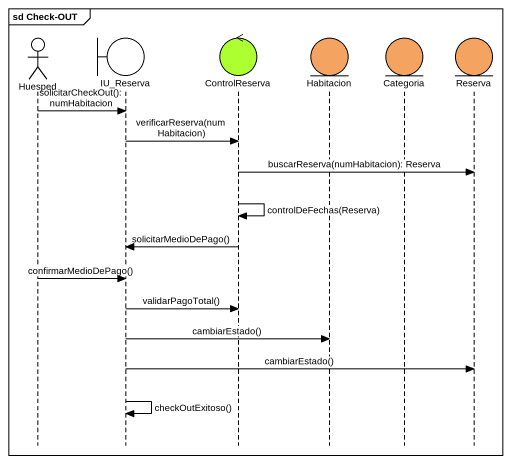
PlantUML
@startuml
mainframe sd Check-OUT
hide footbox
actor Huesped
boundary IU_Reserva
control ControlReserva #ADFF2F
entity Habitacion #F4A460
entity Categoria #F4A460
entity Reserva #F4A460

Huesped -> IU_Reserva : solicitarCheckOut(): numHabitacion
IU_Reserva -> ControlReserva : verificarReserva(numHabitacion)
ControlReserva -> Reserva : buscarReserva(numHabitacion): Reserva
ControlReserva -> ControlReserva : controlDeFechas(Reserva)
ControlReserva -> IU_Reserva : solicitarMedioDePago()
Huesped -> IU_Reserva : confirmarMedioDePago()
IU_Reserva -> ControlReserva : validarPagoTotal()
IU_Reserva -> Habitacion : cambiarEstado()
IU_Reserva -> Reserva : cambiarEstado()
IU_Reserva -> IU_Reserva : checkOutExitoso()
@enduml
